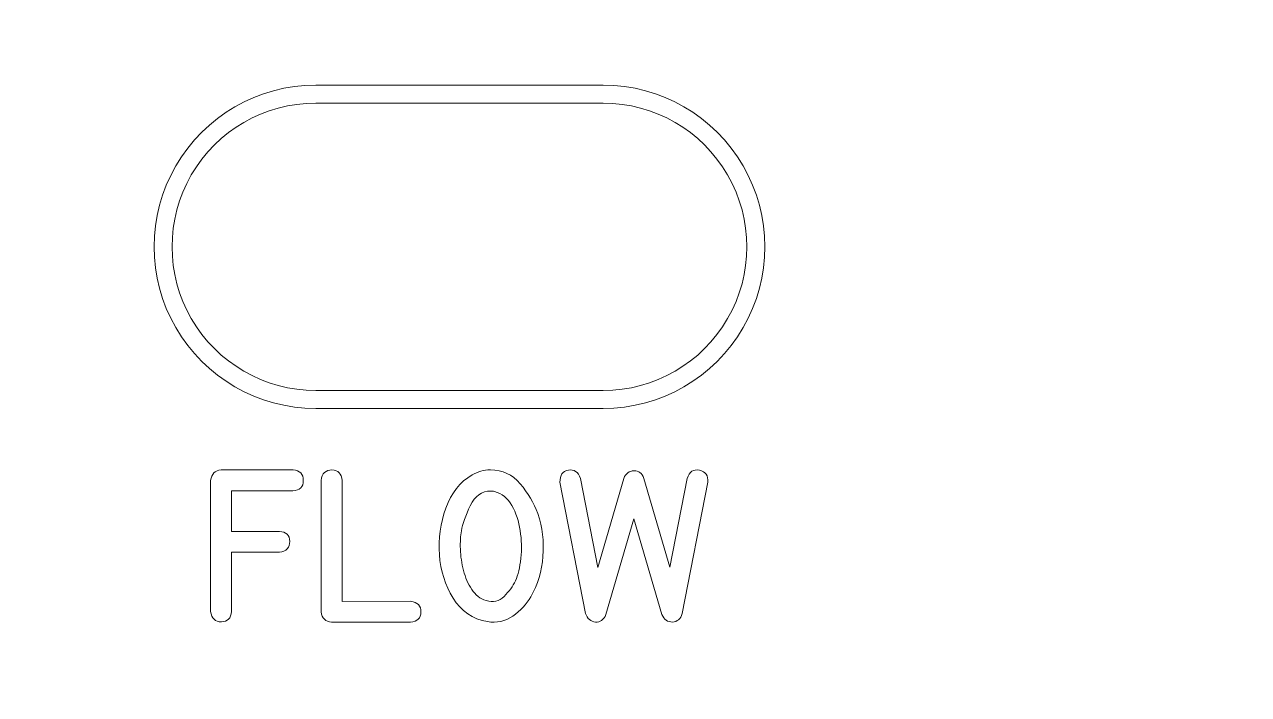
# Model space of a CAD drawing. Header units: millimetres. Extents: x -213 to 146, y -128 to 100.
# Drawn here: x -37.27 to -3.2, y -90.73 to -72.08 of the extents above; entities that cross this region are included whole.
import ezdxf

# ---------------------------------------------------------------- set-up
doc = ezdxf.new("R2010")
doc.units = ezdxf.units.MM
doc.header["$MEASUREMENT"] = 0
doc.layers.add('CUT', color=7, linetype='Continuous')
doc.layers.add('Engrave', color=7, linetype='Continuous')

msp = doc.modelspace()

# ---------------------------------------------------------------- linework, layer by layer
at = {"layer": 'CUT', "color": 250, "lineweight": 9}
for points, knots in [([(44.8641, -128.0302), (44.8641, -128.0302), (65.7599, -128.0302), (65.7599, -128.0302), (65.7599, -128.0302), (66.158, -128.03), (66.5397, -127.8716), (66.821, -127.5899), (66.821, -127.5899), (67.1023, -127.3083), (67.2602, -126.9283), (67.2599, -126.5302), (67.2599, -126.5302), (67.2599, -126.5302), (67.2599, -114.5427), (67.2599, -114.5427), (67.2599, -114.5427), (67.2589, -112.9524), (67.8897, -111.4269), (69.0135, -110.3017), (69.0135, -110.3017), (70.1373, -109.1764), (71.6696, -108.5437), (73.2599, -108.5427), (73.2599, -108.5427), (73.2599, -108.5427), (75.7224, -108.5427), (75.7224, -108.5427), (75.7224, -108.5427), (76.1205, -108.5425), (76.5022, -108.3841), (76.7835, -108.1024), (76.7835, -108.1024), (77.0648, -107.8208), (77.2227, -107.4408), (77.2224, -107.0427), (77.2224, -107.0427), (77.2224, -107.0427), (77.2224, -74.4177), (77.2224, -74.4177), (77.2224, -74.4177), (77.2222, -74.0196), (77.0638, -73.638), (76.7821, -73.3567), (76.7821, -73.3567), (76.5005, -73.0754), (76.1205, -72.9175), (75.7224, -72.9177), (75.7224, -72.9177), (75.7224, -72.9177), (73.2599, -72.9177), (73.2599, -72.9177), (73.2599, -72.9177), (71.6696, -72.9187), (70.1441, -72.288), (69.0189, -71.1642), (69.0189, -71.1642), (67.8937, -70.0404), (67.2609, -68.508), (67.2599, -66.9177), (67.2599, -66.9177), (67.2599, -66.9177), (67.2599, -54.9302), (67.2599, -54.9302), (67.2599, -54.9302), (67.2597, -54.5321), (67.1013, -54.1505), (66.8196, -53.8692), (66.8196, -53.8692), (66.538, -53.5879), (66.158, -53.43), (65.7599, -53.4302), (65.7599, -53.4302), (65.7599, -53.4302), (-55.7651, -53.4302), (-55.7651, -53.4302), (-55.7651, -53.4302), (-56.1631, -53.4305), (-56.5448, -53.5889), (-56.8261, -53.8705), (-56.8261, -53.8705), (-57.1074, -54.1522), (-57.2653, -54.5321), (-57.2651, -54.9302), (-57.2651, -54.9302), (-57.2651, -54.9302), (-57.2651, -66.9177), (-57.2651, -66.9177), (-57.2651, -66.9177), (-57.2641, -68.508), (-57.8948, -70.0336), (-59.0186, -71.1588), (-59.0186, -71.1588), (-60.1424, -72.284), (-61.6748, -72.9167), (-63.2651, -72.9177), (-63.2651, -72.9177), (-63.2651, -72.9177), (-65.7276, -72.9177), (-65.7276, -72.9177), (-65.7276, -72.9177), (-66.1256, -72.918), (-66.5073, -73.0764), (-66.7886, -73.358), (-66.7886, -73.358), (-67.0699, -73.6397), (-67.2278, -74.0196), (-67.2276, -74.4177), (-67.2276, -74.4177), (-67.2276, -74.4177), (-67.2276, -107.0427), (-67.2276, -107.0427), (-67.2276, -107.0427), (-67.2273, -107.4408), (-67.0689, -107.8225), (-66.7873, -108.1038), (-66.7873, -108.1038), (-66.5056, -108.3851), (-66.1256, -108.543), (-65.7276, -108.5427), (-65.7276, -108.5427), (-65.7276, -108.5427), (-63.2651, -108.5427), (-63.2651, -108.5427), (-63.2651, -108.5427), (-61.6748, -108.5417), (-60.1492, -109.1725), (-59.024, -110.2963), (-59.024, -110.2963), (-57.8988, -111.4201), (-57.2661, -112.9524), (-57.2651, -114.5427), (-57.2651, -114.5427), (-57.2651, -114.5427), (-57.2651, -126.5302), (-57.2651, -126.5302), (-57.2651, -126.5302), (-57.2648, -126.9283), (-57.1064, -127.31), (-56.8248, -127.5913), (-56.8248, -127.5913), (-56.5431, -127.8726), (-56.1631, -128.0305), (-55.7651, -128.0302), (-55.7651, -128.0302), (-55.7651, -128.0302), (44.8641, -128.0302), (44.8641, -128.0302)], [0, 0, 0, 0, 0.0263158, 0.0263158, 0.0263158, 0.0263158, 0.0526316, 0.0526316, 0.0526316, 0.0526316, 0.0789474, 0.0789474, 0.0789474, 0.0789474, 0.1052632, 0.1052632, 0.1052632, 0.1052632, 0.1315789, 0.1315789, 0.1315789, 0.1315789, 0.1578947, 0.1578947, 0.1578947, 0.1578947, 0.1842105, 0.1842105, 0.1842105, 0.1842105, 0.2105263, 0.2105263, 0.2105263, 0.2105263, 0.2368421, 0.2368421, 0.2368421, 0.2368421, 0.2631579, 0.2631579, 0.2631579, 0.2631579, 0.2894737, 0.2894737, 0.2894737, 0.2894737, 0.3157895, 0.3157895, 0.3157895, 0.3157895, 0.3421053, 0.3421053, 0.3421053, 0.3421053, 0.3684211, 0.3684211, 0.3684211, 0.3684211, 0.3947368, 0.3947368, 0.3947368, 0.3947368, 0.4210526, 0.4210526, 0.4210526, 0.4210526, 0.4473684, 0.4473684, 0.4473684, 0.4473684, 0.4736842, 0.4736842, 0.4736842, 0.4736842, 0.5, 0.5, 0.5, 0.5, 0.5263158, 0.5263158, 0.5263158, 0.5263158, 0.5526316, 0.5526316, 0.5526316, 0.5526316, 0.5789474, 0.5789474, 0.5789474, 0.5789474, 0.6052632, 0.6052632, 0.6052632, 0.6052632, 0.6315789, 0.6315789, 0.6315789, 0.6315789, 0.6578947, 0.6578947, 0.6578947, 0.6578947, 0.6842105, 0.6842105, 0.6842105, 0.6842105, 0.7105263, 0.7105263, 0.7105263, 0.7105263, 0.7368421, 0.7368421, 0.7368421, 0.7368421, 0.7631579, 0.7631579, 0.7631579, 0.7631579, 0.7894737, 0.7894737, 0.7894737, 0.7894737, 0.8157895, 0.8157895, 0.8157895, 0.8157895, 0.8421053, 0.8421053, 0.8421053, 0.8421053, 0.8684211, 0.8684211, 0.8684211, 0.8684211, 0.8947368, 0.8947368, 0.8947368, 0.8947368, 0.9210526, 0.9210526, 0.9210526, 0.9210526, 0.9473684, 0.9473684, 0.9473684, 0.9473684, 1, 1, 1, 1]), ([(-21.1652, -74.2679), (-21.1652, -74.2679), (-29.1652, -74.2679), (-29.1652, -74.2679), (-29.1652, -74.2679), (-30.5943, -74.2679), (-31.9148, -75.0303), (-32.6293, -76.2679), (-32.6293, -76.2679), (-33.3438, -77.5055), (-33.3438, -79.0303), (-32.6293, -80.2679), (-32.6293, -80.2679), (-31.9148, -81.5055), (-30.5943, -82.2679), (-29.1652, -82.2679), (-29.1652, -82.2679), (-29.1652, -82.2679), (-21.1652, -82.2679), (-21.1652, -82.2679), (-21.1652, -82.2679), (-19.7361, -82.2679), (-18.4156, -81.5055), (-17.7011, -80.2679), (-17.7011, -80.2679), (-16.9866, -79.0303), (-16.9866, -77.5055), (-17.7011, -76.2679), (-17.7011, -76.2679), (-18.4156, -75.0303), (-19.7361, -74.2679), (-21.1652, -74.2679)], [0, 0, 0, 0, 0.1111111, 0.1111111, 0.1111111, 0.1111111, 0.2222222, 0.2222222, 0.2222222, 0.2222222, 0.3333333, 0.3333333, 0.3333333, 0.3333333, 0.4444444, 0.4444444, 0.4444444, 0.4444444, 0.5555556, 0.5555556, 0.5555556, 0.5555556, 0.6666667, 0.6666667, 0.6666667, 0.6666667, 0.7777778, 0.7777778, 0.7777778, 0.7777778, 1, 1, 1, 1])]:
    msp.add_open_spline(points, degree=3, knots=knots, dxfattribs=at)
at = {"layer": 'Engrave', "color": 240, "lineweight": 9}
for points, knots in [([(-21.1652, -73.7679), (-19.5575, -73.7679), (-18.0719, -74.6256), (-17.2681, -76.0179), (-17.2681, -76.0179), (-16.4642, -77.4102), (-16.4642, -79.1256), (-17.2681, -80.5179), (-17.2681, -80.5179), (-18.0719, -81.9102), (-19.5575, -82.7679), (-21.1652, -82.7679), (-21.1652, -82.7679), (-21.1652, -82.7679), (-29.1652, -82.7679), (-29.1652, -82.7679), (-29.1652, -82.7679), (-30.7729, -82.7679), (-32.2585, -81.9102), (-33.0623, -80.5179), (-33.0623, -80.5179), (-33.8662, -79.1256), (-33.8662, -77.4102), (-33.0623, -76.0179), (-33.0623, -76.0179), (-32.2585, -74.6256), (-30.7729, -73.7679), (-29.1652, -73.7679), (-29.1652, -73.7679), (-29.1652, -73.7679), (-21.1652, -73.7679), (-21.1652, -73.7679)], [0, 0, 0, 0, 0.1111111, 0.1111111, 0.1111111, 0.1111111, 0.2222222, 0.2222222, 0.2222222, 0.2222222, 0.3333333, 0.3333333, 0.3333333, 0.3333333, 0.4444444, 0.4444444, 0.4444444, 0.4444444, 0.5555556, 0.5555556, 0.5555556, 0.5555556, 0.6666667, 0.6666667, 0.6666667, 0.6666667, 0.7777778, 0.7777778, 0.7777778, 0.7777778, 1, 1, 1, 1]), ([(-21.1652, -74.2679), (-21.1652, -74.2679), (-29.1652, -74.2679), (-29.1652, -74.2679), (-29.1652, -74.2679), (-30.5943, -74.2679), (-31.9148, -75.0303), (-32.6293, -76.2679), (-32.6293, -76.2679), (-33.3438, -77.5055), (-33.3438, -79.0303), (-32.6293, -80.2679), (-32.6293, -80.2679), (-31.9148, -81.5055), (-30.5943, -82.2679), (-29.1652, -82.2679), (-29.1652, -82.2679), (-29.1652, -82.2679), (-21.1652, -82.2679), (-21.1652, -82.2679), (-21.1652, -82.2679), (-19.7361, -82.2679), (-18.4156, -81.5055), (-17.7011, -80.2679), (-17.7011, -80.2679), (-16.9866, -79.0303), (-16.9866, -77.5055), (-17.7011, -76.2679), (-17.7011, -76.2679), (-18.4156, -75.0303), (-19.7361, -74.2679), (-21.1652, -74.2679)], [0, 0, 0, 0, 0.1111111, 0.1111111, 0.1111111, 0.1111111, 0.2222222, 0.2222222, 0.2222222, 0.2222222, 0.3333333, 0.3333333, 0.3333333, 0.3333333, 0.4444444, 0.4444444, 0.4444444, 0.4444444, 0.5555556, 0.5555556, 0.5555556, 0.5555556, 0.6666667, 0.6666667, 0.6666667, 0.6666667, 0.7777778, 0.7777778, 0.7777778, 0.7777778, 1, 1, 1, 1]), ([(-32.0933, -88.4183), (-32.0933, -88.4183), (-32.0933, -84.772), (-32.0933, -84.772), (-32.0933, -84.772), (-32.0686, -84.59), (-31.9705, -84.4919), (-31.7998, -84.4785), (-31.7998, -84.4785), (-31.7998, -84.4785), (-29.7989, -84.4785), (-29.7989, -84.4785), (-29.7989, -84.4785), (-29.6076, -84.4933), (-29.5117, -84.5914), (-29.5117, -84.7713), (-29.5117, -84.7713), (-29.5117, -84.9505), (-29.6091, -85.0472), (-29.8031, -85.0592), (-29.8031, -85.0592), (-29.8031, -85.0592), (-31.5126, -85.0592), (-31.5126, -85.0592), (-31.5126, -85.0592), (-31.5126, -85.0592), (-31.5126, -86.1902), (-31.5126, -86.1902), (-31.5126, -86.1902), (-31.5126, -86.1902), (-30.1791, -86.1902), (-30.1791, -86.1902), (-30.1791, -86.1902), (-29.9893, -86.2036), (-29.8927, -86.2967), (-29.8899, -86.4689), (-29.8899, -86.4689), (-29.887, -86.641), (-29.9837, -86.7419), (-30.1791, -86.7708), (-30.1791, -86.7708), (-30.1791, -86.7708), (-31.5126, -86.7708), (-31.5126, -86.7708), (-31.5126, -86.7708), (-31.5126, -86.7708), (-31.5126, -88.4183), (-31.5126, -88.4183), (-31.5126, -88.4183), (-31.526, -88.6081), (-31.6199, -88.7047), (-31.7927, -88.7076), (-31.7927, -88.7076), (-31.9656, -88.7104), (-32.0658, -88.6137), (-32.0933, -88.4183)], [0, 0, 0, 0, 0.0666667, 0.0666667, 0.0666667, 0.0666667, 0.1333333, 0.1333333, 0.1333333, 0.1333333, 0.2, 0.2, 0.2, 0.2, 0.2666667, 0.2666667, 0.2666667, 0.2666667, 0.3333333, 0.3333333, 0.3333333, 0.3333333, 0.4, 0.4, 0.4, 0.4, 0.4666667, 0.4666667, 0.4666667, 0.4666667, 0.5333333, 0.5333333, 0.5333333, 0.5333333, 0.6, 0.6, 0.6, 0.6, 0.6666667, 0.6666667, 0.6666667, 0.6666667, 0.7333333, 0.7333333, 0.7333333, 0.7333333, 0.8, 0.8, 0.8, 0.8, 0.8666667, 0.8666667, 0.8666667, 0.8666667, 1, 1, 1, 1]), ([(-28.7243, -88.7139), (-28.8936, -88.7026), (-28.9917, -88.6074), (-29.0178, -88.4268), (-29.0178, -88.4268), (-29.0178, -88.4268), (-29.0178, -84.772), (-29.0178, -84.772), (-29.0178, -84.772), (-28.9889, -84.5737), (-28.888, -84.4764), (-28.7158, -84.4792), (-28.7158, -84.4792), (-28.5437, -84.4827), (-28.4498, -84.5808), (-28.435, -84.772), (-28.435, -84.772), (-28.435, -84.772), (-28.435, -88.1368), (-28.435, -88.1368), (-28.435, -88.1368), (-28.435, -88.1368), (-26.5272, -88.1354), (-26.5272, -88.1354), (-26.5272, -88.1354), (-26.3311, -88.1572), (-26.2344, -88.256), (-26.2365, -88.4317), (-26.2365, -88.4317), (-26.2386, -88.6074), (-26.336, -88.7012), (-26.5293, -88.7139), (-26.5293, -88.7139), (-26.5293, -88.7139), (-28.7243, -88.7139), (-28.7243, -88.7139)], [0, 0, 0, 0, 0.1, 0.1, 0.1, 0.1, 0.2, 0.2, 0.2, 0.2, 0.3, 0.3, 0.3, 0.3, 0.4, 0.4, 0.4, 0.4, 0.5, 0.5, 0.5, 0.5, 0.6, 0.6, 0.6, 0.6, 0.7, 0.7, 0.7, 0.7, 0.8, 0.8, 0.8, 0.8, 1, 1, 1, 1]), ([(-22.984, -85.6963), (-22.8577, -86.078), (-22.8097, -86.4738), (-22.8407, -86.8844), (-22.8407, -86.8844), (-22.8718, -87.2951), (-22.9847, -87.6697), (-23.1787, -88.0091), (-23.1787, -88.0091), (-23.3015, -88.22), (-23.4687, -88.3992), (-23.6811, -88.5467), (-23.6811, -88.5467), (-23.8934, -88.6942), (-24.1277, -88.7457), (-24.3838, -88.7012), (-24.3838, -88.7012), (-24.8015, -88.6285), (-25.1211, -88.4105), (-25.3426, -88.0486), (-25.3426, -88.0486), (-25.5649, -87.6859), (-25.6919, -87.2824), (-25.7243, -86.8379), (-25.7243, -86.8379), (-25.7568, -86.3934), (-25.6968, -85.9609), (-25.5444, -85.5389), (-25.5444, -85.5389), (-25.392, -85.117), (-25.1493, -84.8108), (-24.8156, -84.6189), (-24.8156, -84.6189), (-24.6533, -84.5251), (-24.4826, -84.4785), (-24.3055, -84.4785), (-24.3055, -84.4785), (-23.9661, -84.4785), (-23.6895, -84.6062), (-23.4743, -84.8616), (-23.4743, -84.8616), (-23.2591, -85.1177), (-23.0962, -85.3957), (-22.984, -85.6963)], [0, 0, 0, 0, 0.0833333, 0.0833333, 0.0833333, 0.0833333, 0.1666667, 0.1666667, 0.1666667, 0.1666667, 0.25, 0.25, 0.25, 0.25, 0.3333333, 0.3333333, 0.3333333, 0.3333333, 0.4166667, 0.4166667, 0.4166667, 0.4166667, 0.5, 0.5, 0.5, 0.5, 0.5833333, 0.5833333, 0.5833333, 0.5833333, 0.6666667, 0.6666667, 0.6666667, 0.6666667, 0.75, 0.75, 0.75, 0.75, 0.8333333, 0.8333333, 0.8333333, 0.8333333, 1, 1, 1, 1]), ([(-20.0306, -84.7142), (-20.0306, -84.7142), (-19.3067, -87.1864), (-19.3067, -87.1864), (-19.3067, -87.1864), (-19.3067, -87.1864), (-18.8234, -84.7142), (-18.8234, -84.7142), (-18.8234, -84.7142), (-18.7655, -84.5279), (-18.652, -84.4524), (-18.4833, -84.487), (-18.4833, -84.487), (-18.314, -84.5215), (-18.2371, -84.6337), (-18.2505, -84.8235), (-18.2505, -84.8235), (-18.2505, -84.8235), (-18.9659, -88.474), (-18.9659, -88.474), (-18.9659, -88.474), (-19.0097, -88.6271), (-19.1, -88.7062), (-19.2354, -88.7118), (-19.2354, -88.7118), (-19.3709, -88.7174), (-19.4697, -88.6476), (-19.5304, -88.503), (-19.5304, -88.503), (-19.5304, -88.503), (-20.3114, -85.8367), (-20.3114, -85.8367), (-20.3114, -85.8367), (-20.3114, -85.8367), (-21.0868, -88.503), (-21.0868, -88.503), (-21.0868, -88.503), (-21.1496, -88.6518), (-21.247, -88.7217), (-21.3782, -88.7118), (-21.3782, -88.7118), (-21.5087, -88.7019), (-21.6012, -88.6229), (-21.6548, -88.474), (-21.6548, -88.474), (-21.6548, -88.474), (-22.3702, -84.8235), (-22.3702, -84.8235), (-22.3702, -84.8235), (-22.3702, -84.6267), (-22.2919, -84.5131), (-22.1345, -84.4834), (-22.1345, -84.4834), (-21.9772, -84.4538), (-21.8629, -84.5307), (-21.7916, -84.7142), (-21.7916, -84.7142), (-21.7916, -84.7142), (-21.314, -87.1906), (-21.314, -87.1906), (-21.314, -87.1906), (-21.314, -87.1906), (-20.5908, -84.7142), (-20.5908, -84.7142), (-20.5908, -84.7142), (-20.5315, -84.578), (-20.4363, -84.5074), (-20.3065, -84.5032), (-20.3065, -84.5032), (-20.1759, -84.499), (-20.0842, -84.5695), (-20.0306, -84.7142)], [0, 0, 0, 0, 0.0526316, 0.0526316, 0.0526316, 0.0526316, 0.1052632, 0.1052632, 0.1052632, 0.1052632, 0.1578947, 0.1578947, 0.1578947, 0.1578947, 0.2105263, 0.2105263, 0.2105263, 0.2105263, 0.2631579, 0.2631579, 0.2631579, 0.2631579, 0.3157895, 0.3157895, 0.3157895, 0.3157895, 0.3684211, 0.3684211, 0.3684211, 0.3684211, 0.4210526, 0.4210526, 0.4210526, 0.4210526, 0.4736842, 0.4736842, 0.4736842, 0.4736842, 0.5263158, 0.5263158, 0.5263158, 0.5263158, 0.5789474, 0.5789474, 0.5789474, 0.5789474, 0.6315789, 0.6315789, 0.6315789, 0.6315789, 0.6842105, 0.6842105, 0.6842105, 0.6842105, 0.7368421, 0.7368421, 0.7368421, 0.7368421, 0.7894737, 0.7894737, 0.7894737, 0.7894737, 0.8421053, 0.8421053, 0.8421053, 0.8421053, 0.8947368, 0.8947368, 0.8947368, 0.8947368, 1, 1, 1, 1]), ([(-24.2885, -85.0655), (-24.5418, -85.0655), (-24.7337, -85.2017), (-24.8643, -85.4747), (-24.8643, -85.4747), (-24.9948, -85.7478), (-25.0766, -85.9806), (-25.1112, -86.1732), (-25.1112, -86.1732), (-25.1373, -86.3143), (-25.1472, -86.4844), (-25.1401, -86.684), (-25.1401, -86.684), (-25.1331, -86.8837), (-25.1041, -87.0813), (-25.0533, -87.276), (-25.0533, -87.276), (-25.0026, -87.4714), (-24.9256, -87.6471), (-24.824, -87.8031), (-24.824, -87.8031), (-24.7217, -87.9597), (-24.5884, -88.0634), (-24.4233, -88.1142), (-24.4233, -88.1142), (-24.23, -88.1749), (-24.0635, -88.1368), (-23.9238, -87.9999), (-23.9238, -87.9999), (-23.7841, -87.8623), (-23.6782, -87.717), (-23.6063, -87.5625), (-23.6063, -87.5625), (-23.5336, -87.4037), (-23.4835, -87.1963), (-23.4567, -86.938), (-23.4567, -86.938), (-23.4299, -86.6805), (-23.4362, -86.423), (-23.475, -86.1662), (-23.475, -86.1662), (-23.5145, -85.9094), (-23.5915, -85.6779), (-23.7057, -85.4719), (-23.7057, -85.4719), (-23.82, -85.2659), (-23.983, -85.1347), (-24.1933, -85.0782), (-24.1933, -85.0782), (-24.2208, -85.0698), (-24.2526, -85.0655), (-24.2885, -85.0655)], [0, 0, 0, 0, 0.0714286, 0.0714286, 0.0714286, 0.0714286, 0.1428571, 0.1428571, 0.1428571, 0.1428571, 0.2142857, 0.2142857, 0.2142857, 0.2142857, 0.2857143, 0.2857143, 0.2857143, 0.2857143, 0.3571429, 0.3571429, 0.3571429, 0.3571429, 0.4285714, 0.4285714, 0.4285714, 0.4285714, 0.5, 0.5, 0.5, 0.5, 0.5714286, 0.5714286, 0.5714286, 0.5714286, 0.6428571, 0.6428571, 0.6428571, 0.6428571, 0.7142857, 0.7142857, 0.7142857, 0.7142857, 0.7857143, 0.7857143, 0.7857143, 0.7857143, 0.8571429, 0.8571429, 0.8571429, 0.8571429, 1, 1, 1, 1])]:
    msp.add_open_spline(points, degree=3, knots=knots, dxfattribs=at)

doc.saveas('drawing.dxf')
